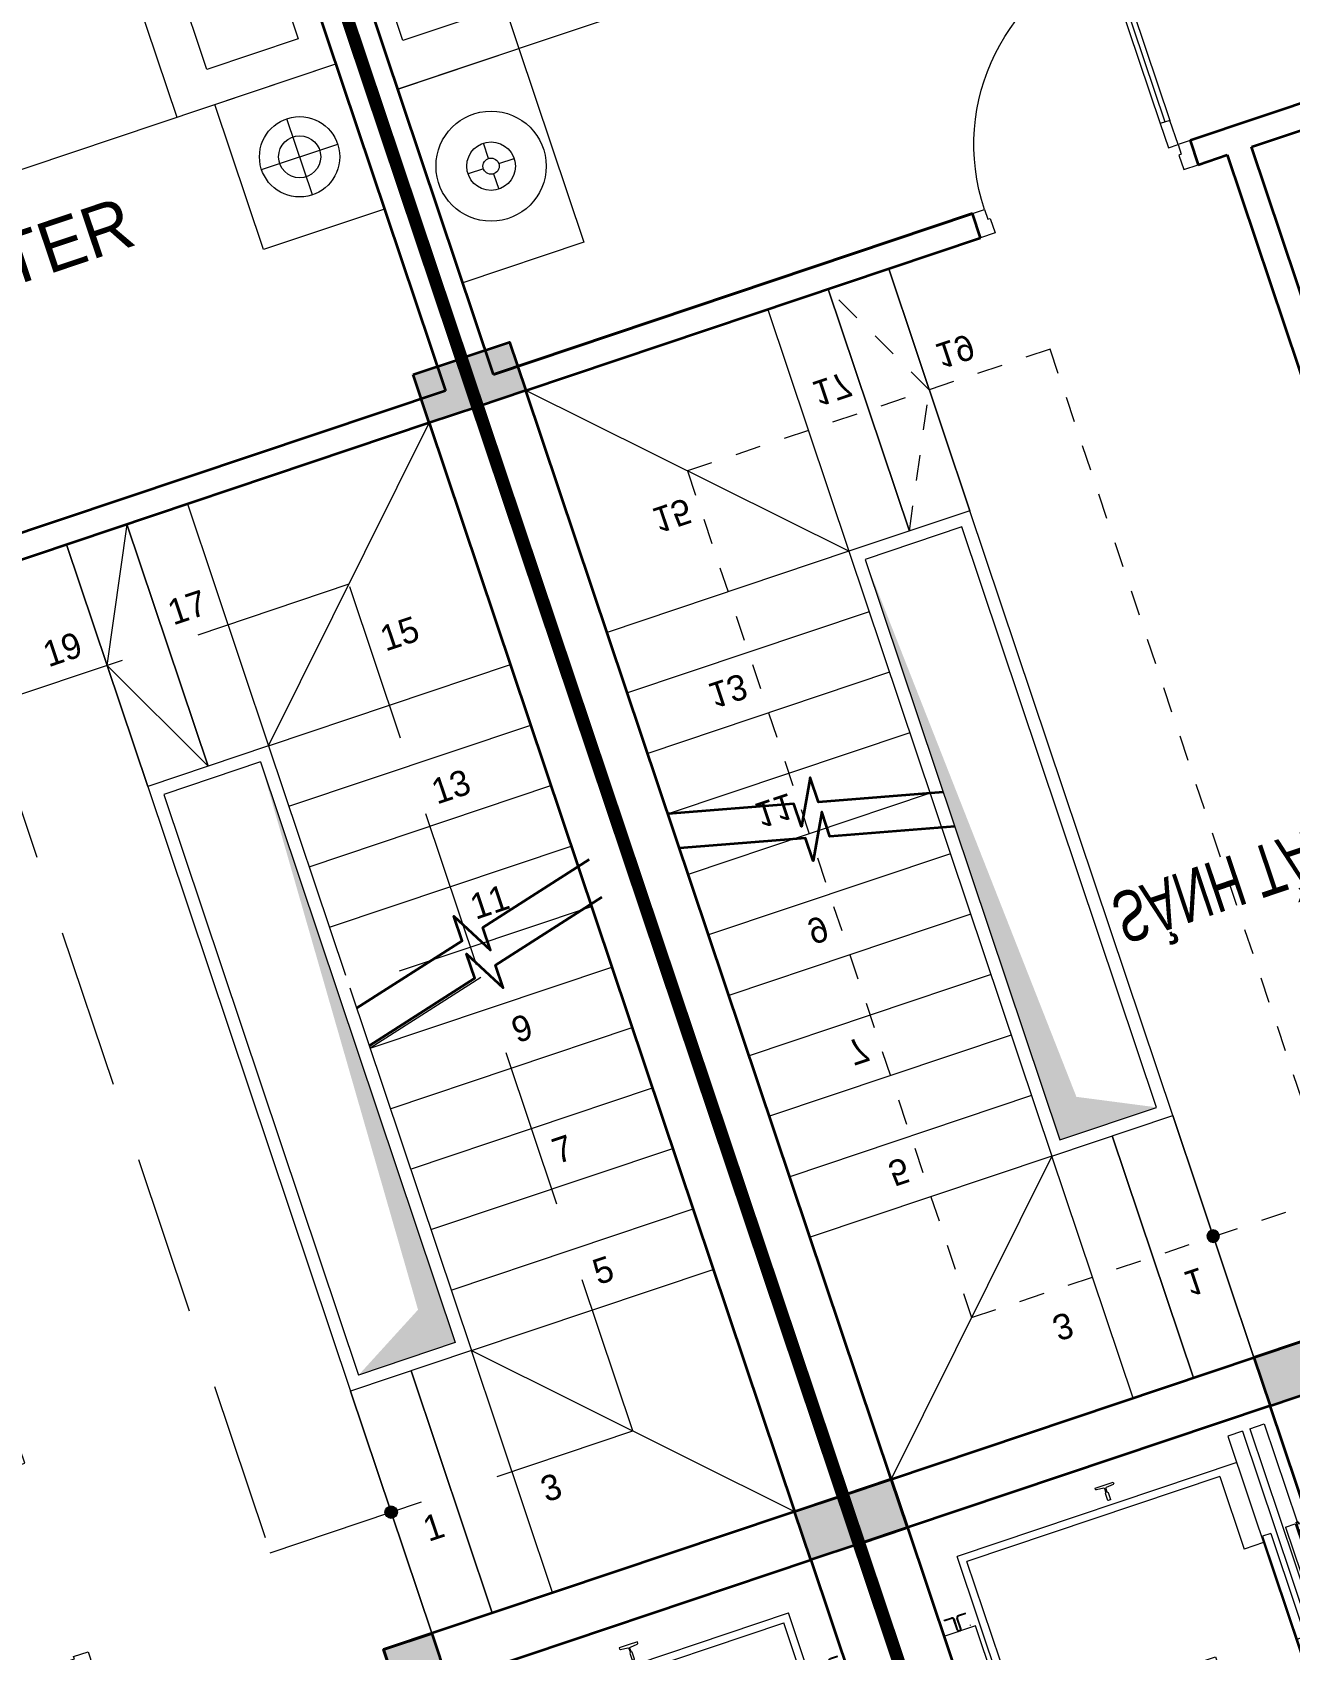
# Model space of a CAD drawing. Header units: metres. Extents: x 568332 to 569219, y 2065964 to 2066430.
# Drawn here: x 568382.41 to 568387.34, y 2065996.94 to 2066003.27 of the extents above; entities that cross this region are included whole.
import ezdxf

# ---------------------------------------------------------------- set-up
doc = ezdxf.new("R2010")
doc.units = ezdxf.units.M
for name, pattern in [('$AUDIT_BAD_LTYPE2', [0]), ('CENTER', [2, 1.25, -0.25, 0.25, -0.25]), ('HIDDEN', [0.375, 0.25, -0.125]), ('HIDDEN2', [0.1875, 0.125, -0.0625])]:
    doc.linetypes.add(name, pattern=pattern)
doc.layers.get('0').update_dxf_attribs({"linetype": 'CONTINUOUS'})
for name, color, linetype, lineweight in [('-CONCRETE', 1, 'CONTINUOUS', 35), ('-DIM', 9, 'CONTINUOUS', 13), ('-DOOR', 137, 'CONTINUOUS', 9), ('-FURNITURE', 46, 'CONTINUOUS', 9), ('-HATCH', 8, 'CONTINUOUS', 5), ('-KH', 143, 'CONTINUOUS', 13), ('-LINE1', 7, 'CONTINUOUS', 18), ('-LINE2', 252, 'CONTINUOUS', 9), ('-STEEL1', 1, 'CONTINUOUS', 35), ('-TEXT', 7, 'CONTINUOUS', 15), ('-WALL', 4, 'CONTINUOUS', 35), ('TEXT25', 2, 'CONTINUOUS', 13)]:
    doc.layers.add(name, color=color, linetype=linetype, lineweight=lineweight)
for name, color, linetype in [('-RANH GIOI LO DAT', 12, 'CONTINUOUS'), ('12. NET DIM', 252, 'CONTINUOUS'), ('ChiaLo', 128, 'CENTER')]:
    doc.layers.add(name, color=color, linetype=linetype)
doc.styles.add('SVN_AVO_thuong', font='')
doc.styles.add('T1', font='', dxfattribs={"height": 200})
doc.styles.add('vnavanth', font='', dxfattribs={"width": 0.8})
doc.styles.get('SVN_AVO_thuong').set_extended_font_data('SVN-Avo')
doc.styles.get('T1').set_extended_font_data('VNgeometric Light')
doc.styles.get('vnavanth').set_extended_font_data('.VnAvantH')

# ---------------------------------------------------------------- blocks, each defined once
blk = doc.blocks.new('1800X2000')
at = {"layer": '-FURNITURE'}
blk.add_line((325497.3064970744, 17765.29446492715), (325497.3064973904, 19565.2944651944), dxfattribs=at)
for points in [[(323997.3057774993, 19565.2944651944), (325997.3064971831, 19565.2944651944), (325997.3064971831, 17765.29446484288), (323997.3057774993, 17765.29446484288)], [(325612.9490047574, 19390.79434491032), (325919.0064973457, 19390.79434491032), (325919.0064973457, 18691.29434485664), (325612.9490047574, 18691.29434485664)], [(325612.9490046239, 18629.79434491026), (325919.0064972151, 18629.79434491026), (325919.0064972151, 17946.79434485664), (325612.9490046239, 17946.79434485664)]]:
    blk.add_lwpolyline(points, close=True, dxfattribs=at)
blk = doc.blocks.new('12PLMP12')
at = {"color": 0, "linetype": 'ByBlock'}
for p, q in [((0, 1.25), (0, 3.75)), ((-1.25, 0), (-3.75, 0)), ((1.25, 0), (3.75, 0)), ((0, -1.25), (0, -3.75))]:
    blk.add_line(p, q, dxfattribs=at)
for radius in [8.5, 3.75, 1.25]:
    blk.add_circle((0, 0), radius, dxfattribs=at)
blk = doc.blocks.new('X-5M-DH-2-CORE$0$A$C75E80C28')
at = {"layer": '-LINE2', "linetype": 'Continuous', "ltscale": 2}
for p, q in [((-510.0000099998433, -21.5000000000291), (-510.0000099998579, -50.60000000000582)), ((-506.8000099998899, -21.5000000000291), (-510.0000099998433, -21.5000000000291)), ((-506.8000099998899, -21.5000000000291), (-506.8000099999044, -50.60000000000582)), ((-456.2000100000296, -56.79999999998836), (-500.6000099999364, -56.80000000001746)), ((-456.2000100000441, -60), (-500.600009999951, -60.0000000000291)), ((-453.2000100000441, -63), (-453.2000100000296, -67)), ((-450.0000099998579, -63), (-450.0000099998433, -67)), ((450.0000100000616, -63), (450.0000100000761, -67)), ((453.200010000015, -63), (453.2000100000296, -67)), ((456.2000100000296, -56.79999999998836), (500.6000100000529, -56.79999999998836)), ((456.200010000015, -60), (500.6000100000383, -60)), ((506.8000100001227, -21.5), (510.0000100000761, -21.5)), ((506.8000100001227, -21.5), (506.8000100001082, -50.59999999997672)), ((510.0000100000761, -21.5), (510.0000100000616, -50.59999999997672)), ((-556.8000102631631, -112.4999999912397), (-560.0000102631166, -112.4999999912397)), ((-510.0000099998579, -108.5000000000291), (-510.0000099998433, -79.39999999999418)), ((-506.8000099999044, -108.5000000000291), (-506.8000099998899, -79.39999999999418)), ((-456.2000100000296, -70), (-500.6000099999364, -70.0000000000291)), ((-456.2000100000296, -73.19999999995343), (-500.6000099999364, -73.19999999998254)), ((456.2000100000296, -70), (500.6000100000529, -70)), ((456.2000100000296, -73.19999999995343), (500.6000100000529, -73.19999999995343)), ((456.800009736864, -112.4999999912397), (460.0000097368174, -112.4999999912397)), ((506.8000100001227, -108.5), (506.8000100001227, -79.39999999996508)), ((510.0000100000761, -108.5), (510.0000100000761, -79.39999999996508)), ((-731.0000002632733, -148.9999999649008), (730.9999997367267, -148.9999999649299)), ((-731.0000002698944, -1304.999999934109), (-731.0000002632733, -148.9999999649008)), ((-700.0000002632733, -178.9999999649008), (699.9999997367267, -178.9999999649299)), ((-700.0000002699089, -1224.999999934109), (-700.0000002632733, -178.9999999649008)), ((699.9999997300911, -1224.999999934109), (699.9999997367267, -178.9999999649299)), ((730.9999997301056, -1304.999999934109), (730.9999997367267, -148.9999999649299)), ((-700.0000002699089, -1224.999999934109), (-400.0000002699089, -1224.999999934138)), ((-400.0000002698944, -1304.999999934138), (-400.0000002699089, -1224.999999934138)), ((699.9999997300911, -1224.999999934109), (399.9999997300911, -1224.999999934109)), ((399.9999997301056, -1304.999999934109), (399.9999997300911, -1224.999999934109)), ((839.9999997301056, -1304.999999934109), (-840.0000002698944, -1304.999999934109)), ((-840.0000002698944, -1364.999999934109), (-840.0000002698944, -1304.999999934109)), ((424.9999997301056, -1308.999999934109), (-425.0000002698944, -1308.999999934109)), ((-425.0000002699089, -1342.999999934109), (-425.0000002698944, -1308.999999934109)), ((-2.6989437174052e-07, -1308.999999934109), (-2.699089236557484e-07, -1342.999999934109)), ((424.9999997300911, -1342.999999934109), (424.9999997301056, -1308.999999934109)), ((839.9999997301056, -1364.999999934109), (839.9999997301056, -1304.999999934109)), ((839.9999997301056, -1364.999999934109), (-840.0000002698944, -1364.999999934109)), ((424.9999997300911, -1342.999999934109), (-425.0000002699089, -1342.999999934109)), ((839.9999997301056, -1394.999999934109), (-840.0000002698944, -1394.999999934109)), ((-840.0000002698944, -1394.999999934109), (-840.0000002698944, -1454.999999934109)), ((-840.0000002698944, -1454.999999934109), (-435.0000002698944, -1454.999999934109)), ((-435.0000002698944, -1449.999999934109), (-435.0000002699089, -1459.999999934109)), ((-435.0000002698944, -1449.999999934109), (-400.0000002698944, -1449.999999934138)), ((-433.4000002698012, -1451.599999934086), (-433.4000002698012, -1458.399999934074)), ((-433.4000002698012, -1451.599999934086), (-401.6000002697547, -1451.599999934086)), ((429.9999997300911, -1405.999999934138), (-430.0000002699089, -1405.999999934109)), ((-430.0000002699089, -1405.999999934109), (-430.0000002698944, -1445.999999934109)), ((429.9999997301056, -1445.999999934138), (-430.0000002698944, -1445.999999934109)), ((-401.6000002697547, -1451.599999934086), (-401.6000002697256, -1498.399999934074)), ((399.9999997301056, -1449.999999934109), (-400.0000002698944, -1449.999999934138)), ((-400.0000002698944, -1449.999999934138), (-400.0000002698653, -1499.999999934138)), ((-2.699089236557484e-07, -1405.999999934109), (-2.6989437174052e-07, -1445.999999934109)), ((399.9999997301056, -1449.999999934109), (399.9999997301347, -1499.999999934109)), ((434.9999997301056, -1449.999999934109), (399.9999997301056, -1449.999999934109)), ((401.5999997301988, -1451.599999934086), (401.5999997302279, -1498.399999934074)), ((433.3999997302453, -1451.599999934086), (401.5999997301988, -1451.599999934086)), ((429.9999997300911, -1405.999999934138), (429.9999997301056, -1445.999999934138)), ((433.3999997302453, -1451.599999934086), (433.3999997302453, -1458.399999934074)), ((434.9999997301056, -1449.999999934109), (434.9999997301056, -1459.999999934109)), ((839.9999997301056, -1454.999999934109), (434.9999997301056, -1454.999999934109)), ((839.9999997301056, -1394.999999934109), (839.9999997301056, -1454.999999934109)), ((-435.0000002699089, -1459.999999934109), (-425.0000002699089, -1459.999999934109)), ((-435.0000002698653, -1489.999999934109), (-435.0000002698653, -1499.999999934109)), ((-435.0000002698653, -1489.999999934109), (-425.0000002698653, -1489.999999934109)), ((-435.0000002698653, -1499.999999934109), (-400.0000002698653, -1499.999999934138)), ((-433.4000002698012, -1458.399999934074), (-425.0000002698944, -1458.399999934074)), ((-433.4000002697721, -1491.599999934086), (-433.4000002697721, -1498.399999934074)), ((-433.4000002697721, -1491.599999934086), (-425.0000002698653, -1491.599999934086)), ((-433.4000002697721, -1498.399999934074), (-401.6000002697256, -1498.399999934074)), ((-425.0000002698944, -1458.399999934074), (-425.0000002699089, -1459.999999934109)), ((-425.0000002698653, -1489.999999934109), (-425.0000002698653, -1491.599999934086)), ((434.9999997301347, -1499.999999934109), (399.9999997301347, -1499.999999934109)), ((433.3999997302744, -1498.399999934074), (401.5999997302279, -1498.399999934074)), ((433.3999997302453, -1458.399999934074), (424.9999997301056, -1458.399999934074)), ((424.9999997301056, -1458.399999934074), (424.9999997301056, -1459.999999934109)), ((434.9999997301056, -1459.999999934109), (424.9999997301056, -1459.999999934109)), ((424.9999997301347, -1489.999999934109), (424.9999997301347, -1491.599999934086)), ((434.9999997301347, -1489.999999934109), (424.9999997301347, -1489.999999934109)), ((433.3999997302744, -1491.599999934086), (424.9999997301347, -1491.599999934086)), ((433.3999997302744, -1491.599999934086), (433.3999997302744, -1498.399999934074)), ((434.9999997301347, -1489.999999934109), (434.9999997301347, -1499.999999934109))]:
    blk.add_line(p, q, dxfattribs=at)
for points in [[(-450.0000000000146, 0), (-450, -130), (450, -130), (449.9999999999854, 0)], [(-200, -29), (200.0000000001164, -29), (200.0000000001164, -101), (-200, -101)], [(-36.0000002632587, -583.9999999649008), (35.9999997367413, -583.9999999649008), (35.99999973675585, -983.9999999649008), (-36.00000026324415, -983.9999999649008)]]:
    blk.add_lwpolyline(points, close=True, dxfattribs=at)
for points in [[(-780.0000002632587, -788.9999999649008), (-751.0000002632587, -788.9999999649299, 0.414213562373095), (-750.0000002632733, -787.9999999649008), (-750.0000002632587, -783.9999999649008), (-750.0000002632587, -779.9999999649008, 0.414213562373095), (-751.0000002632733, -778.9999999649299), (-780.0000002632733, -778.9999999649881, -0.2569775838576673), (-784.1207396915852, -781.9399999648449), (-797.9000002631656, -781.939999964874, -0.414213562373095), (-800.9000002631656, -778.939999964874), (-804.0000002632587, -749.4999999649008, 0.414213562373095), (-807.0000002632587, -746.4999999649008), (-812.0000002632587, -746.4999999649008), (-812.0000002632587, -783.9999999649008), (-812.0000002632587, -821.4999999649008), (-807.0000002632587, -821.4999999649008, 0.414213562373095), (-804.0000002632587, -818.4999999649008), (-800.9000002631656, -789.0599999648693, -0.414213562373095), (-797.9000002631656, -786.0599999648693), (-784.1207396915852, -786.0599999648402, -0.2569775838576673), (-780.0000002632587, -788.9999999647553)], [(779.9999997367413, -788.9999999649299), (750.9999997367413, -788.9999999649008, -0.414213562373095), (749.9999997367267, -787.9999999649299), (749.9999997367413, -783.9999999649299), (749.9999997367413, -779.9999999649299, -0.414213562373095), (750.9999997367267, -778.9999999649008), (779.9999997368432, -778.9999999650172, 0.2569775838576673), (784.1207391653006, -781.939999964874), (797.899999736881, -781.9399999648449, 0.414213562373095), (800.899999736881, -778.9399999648449), (803.9999997367413, -749.4999999649008, -0.414213562373095), (806.9999997367413, -746.4999999649008), (811.9999997367413, -746.4999999649008), (811.9999997367413, -783.9999999649008), (811.9999997367413, -821.4999999649008), (806.9999997367413, -821.4999999649008, -0.414213562373095), (803.9999997367413, -818.4999999649008), (800.899999736881, -789.0599999648402, 0.414213562373095), (797.899999736881, -786.0599999648402), (784.1207391653006, -786.0599999648693, 0.2569775838576672), (779.9999997368577, -788.9999999647844)]]:
    blk.add_lwpolyline(points, format="xyb", dxfattribs=at)
for centre, radius, start, end in [((-500.600009999951, -50.60000000000582), 9.400000000001475, 180, 270), ((-500.600009999951, -50.60000000000582), 6.200000000004374, 180, 270), ((-456.2000100000441, -63), 6.19999999999713, 0, 90), ((-456.2000100000441, -63), 3.000000000000045, 0, 90), ((456.200010000015, -63), 6.19999999999713, 90, 180), ((456.200010000015, -63), 3.000000000000045, 90, 180), ((500.6000100000383, -50.59999999997672), 6.200000000004374, 270, 0), ((500.6000100000383, -50.59999999997672), 9.400000000001475, 270, 0), ((-500.6000099999364, -79.39999999999418), 9.399999999997844, 90, 180), ((-500.6000099999364, -79.39999999999418), 6.19999999999734, 90, 180), ((-456.2000100000296, -67), 6.20000000000076, 270, 0), ((-456.2000100000296, -67), 2.999999999999834, 270, 0), ((456.2000100000296, -67), 6.20000000000076, 180, 270), ((456.2000100000296, -67), 2.999999999999834, 180, 270), ((500.6000100000529, -79.39999999996508), 9.399999999997844, 0, 90), ((500.6000100000529, -79.39999999996508), 6.19999999999734, 0, 90)]:
    blk.add_arc(centre, radius, start, end, dxfattribs=at)
blk = doc.blocks.new('A$C5C575821')
at = {"layer": '-CONCRETE'}
h = blk.add_hatch(color=256, dxfattribs=at)
h.dxf.hatch_style = 1
h.paths.add_polyline_path([(-0.00237559899687767, 200.0000000000146), (-0.00237559899687767, 1.455191522836685e-11), (199.9976244010031, 1.455191522836685e-11), (199.9976244010031, 200.0000000000146)])
blk.add_lwpolyline([(-0.00237559899687767, 1.455191522836685e-11), (199.9976244010031, 1.455191522836685e-11), (199.9976244010031, 200.0000000000146), (-0.00237559899687767, 200.0000000000146)], close=True, dxfattribs=at)
blk = doc.blocks.new('A$C3F71457E')
at = {"layer": '-CONCRETE'}
blk.add_lwpolyline([(-8.760252967476845e-09, -100.0000002632005), (0, 400), (-1500, 400.0000000000582), (-1500.00000001755, -1399.999999999942), (-1.754960976541042e-08, -1400), (-7.895869202911854e-08, -900.0000002632005), (199.9999999912397, -900.0000002982852), (199.9999999824504, -1600), (-1700.00000001755, -1600), (-1700, 600), (200, 600), (199.9999999912397, -100.0000002982852), (6.140908226370811e-08, -100.0000002632005)], dxfattribs=at)
at = {"layer": '-LINE1'}
blk.add_line((-7.895869202911854e-08, -900.0000002632005), (-8.760252967476845e-09, -100.0000002632005), dxfattribs=at)
at = {"layer": '-WALL'}
for p in [(-1699.997624401003, 399.9999999999854), (0.00237559899687767, 399.9999999999854), (-1699.997624401081, -1599.999999999959), (0.002375601565972829, -1600.000000021305)]:
    blk.add_blockref('A$C5C575821', p, dxfattribs=at)
at = {"color": 2, "rotation": 90}
blk.add_blockref('X-5M-DH-2-CORE$0$A$C75E80C28', (-1500.00000000876, -499.9999999999418), dxfattribs=at)
blk = doc.blocks.new('*U149')
at = {"linetype": '$AUDIT_BAD_LTYPE2'}
for p, q in [((70, 100), (70, 699.9999999999982)), ((90, 699.9999999999982), (90, 100))]:
    blk.add_line(p, q, dxfattribs=at)
for points in [[(50, 699.9999999999982), (90, 699.9999999999982), (90, 799.9999999999982), (50, 799.9999999999982), (50, 699.9999999999982)], [(50, 702.9059272893337), (50, 100)], [(50, 100), (90, 100), (90, 0), (50, 0), (50, 100)]]:
    blk.add_lwpolyline(points)
for points in [[(118.2698876160139, 594.5156181119073), (118.2698876160139, 764.1349438079906), (90, 764.1349438079906), (90, 735.8650561920058), (112.6159100928053, 735.8650561920058), (112.6159100928053, 594.5156181119073)], [(0, 0), (50, 0), (50, -40), (60, -40), (60, -99.99999999999272), (0, -99.99999999999272)], [(899.9999999999982, 1.3252863207713e-28), (849.9999999999982, 1.3252863207713e-28), (849.9999999999982, -40.00000000000001), (839.9999999999982, -40.00000000000001), (839.9999999999982, -99.99999999999272), (899.9999999999982, -99.99999999999272)]]:
    blk.add_lwpolyline(points, close=True)
at = {"linetype": '$AUDIT_BAD_LTYPE2', "ltscale": 0.3}
blk.add_arc((50, 0), 799.9999999999982, 0, 90, dxfattribs=at)
blk = doc.blocks.new('TRUC M4')
at = {"layer": '-WALL'}
for p in [(-200.007142958144, 8999.88374196054), (-199.9977685408085, 4299.809166678519)]:
    blk.add_blockref('A$C5C575821', p, dxfattribs=at)
blk = doc.blocks.new('M4-T3.1')
at = {"layer": '-HATCH', "true_color": 0x8c8896}
h = blk.add_hatch(color=252, dxfattribs=at)
h.dxf.hatch_style = 1
edge = h.paths.add_edge_path()
edge.add_arc((462652.2063509022, 40240.12799790599), 24.62566289535607, 0, 360)
h = blk.add_hatch(color=252, dxfattribs=at)
h.dxf.hatch_style = 1
h.paths.add_polyline_path([(462602.2063509022, 39690.83286192331), (462202.4908681511, 39690.83286192331), (462202.4908681511, 37290.83286192342), (462317.5362115825, 39551.92170854953)])
at = {"layer": '-FURNITURE'}
blk.add_lwpolyline([(461052.5137425204, 35762.26294387474), (461052.5137422705, 34962.26294418173), (461552.5137422705, 34962.26294409395), (461552.5137425204, 35762.26294378696)], close=True, dxfattribs=at)
at = {"layer": '-KH', "linetype": 'HIDDEN2', "ltscale": 5}
blk.add_lwpolyline([(463152.2063509022, 36741.45261860864), (461652.4908681511, 36741.45261860864), (461652.4908681511, 40241.45261860841), (463152.2063509022, 40241.45261860841)], close=True, dxfattribs=at)
blk.add_lwpolyline([(462402.3486095265, 37241.45261860864), (462652.2063509022, 36741.45261860864), (462402.3486095265, 36241.45261860864)], dxfattribs=at)
at = {"layer": '-KH'}
blk.add_circle((462652.2063509022, 40240.12799790599), 24.62566289535607, dxfattribs=at)
at = {"layer": '-LINE1'}
for p, q in [((462152.4908681511, 39741.45261860841), (461152.5109900405, 40741.45261860841)), ((462152.4908681511, 40741.45261860841), (462152.4908681511, 39741.45261860841)), ((462402.3486095265, 39741.45261860841), (462402.3486095265, 40741.45261860841)), ((462402.3486095265, 40741.45261860841), (462402.3486095265, 39741.45261860841)), ((462652.2063509022, 39741.45261860841), (462652.2063509022, 40741.45261860841)), ((462652.2063509022, 40741.45261860841), (462652.206350902, 39741.45261860841)), ((462152.4908681511, 36241.45261860864), (462152.4908681511, 37241.45261860864)), ((462402.3486095265, 37241.45261860864), (462402.3486095265, 36241.45261860864)), ((462402.3486095265, 36241.45261860864), (462402.3486095265, 37241.45261860864)), ((462652.2063509022, 37241.45261860864), (462652.2063509022, 36241.45261860864)), ((462652.2063509022, 36241.45261860864), (462652.206350902, 37241.45261860853))]:
    blk.add_line(p, q, dxfattribs=at)
at = {"layer": '-LINE1', "lineweight": 18}
for p, q in [((462152.4908681511, 39741.45261860841), (461152.4615183942, 39741.45261860841)), ((462152.4908681508, 39491.45261860853), (461152.4615183939, 39491.45261860853)), ((462152.4908681513, 39241.45261860853), (461152.4615183944, 39241.45261860853)), ((462152.4908681513, 38991.45261860853), (461152.4615183944, 38991.45261860853)), ((462152.4908681513, 38741.45261860853), (461152.4615183944, 38741.45261860853)), ((462152.4908681513, 38491.45261860853), (461152.4615183944, 38491.45261860853)), ((462152.4908681513, 38241.45261860853), (461152.4615183944, 38241.45261860853)), ((462152.4908681506, 37991.45261860853), (461152.4615183937, 37991.45261860853)), ((462152.4908681511, 37741.45261860853), (461152.4615183942, 37741.45261860853)), ((462152.4908681506, 37491.45261860853), (461152.4615183937, 37491.45261860853)), ((462152.4908681511, 37241.45261860864), (461152.4615183942, 37241.45261860864)), ((462152.4908681511, 37241.45261860864), (461152.5109900337, 36241.45261860864))]:
    blk.add_line(p, q, dxfattribs=at)
at = {"layer": '-LINE1'}
for points in [[(462652.2063509022, 37241.45261860864), (462152.4908681511, 37241.45261860864), (462152.4908681511, 39741.45261860841), (462652.2063509022, 39741.45261860841)], [(462602.2063509022, 37291.45261860864), (462202.4908681511, 37291.45261860864), (462202.4908681511, 39691.45261860841), (462602.2063509022, 39691.45261860841)]]:
    blk.add_lwpolyline(points, close=True, dxfattribs=at)
at = {"layer": '-RANH GIOI LO DAT', "linetype": 'HIDDEN', "ltscale": 10, "const_width": 50}
blk.add_lwpolyline([(460952.4807874031, 48541.1844884125), (466952.4570404572, 48541.18448841239), (466952.5060652128, 28541.20787442131), (460952.5298121587, 28541.20787442131)], close=True, dxfattribs=at)
at = {"layer": '-WALL'}
for p, q in [((464052.361644667, 36240.8328617956), (464052.3616446789, 42841.45261860806)), ((460952.587516684, 31540.89404679024), (460952.5875166998, 40741.45261860806)), ((461152.5109900405, 40741.45261860841), (461152.5109900337, 36240.83286208303)), ((464152.2878347564, 40341.45265002646), (464152.2905404166, 36240.83286104903)), ((461152.5109900337, 36240.83286208303), (463032.3551270905, 36240.83286180817)), ((463032.3551270905, 36240.83286180817), (463032.3551271079, 36140.83286110107)), ((463932.3551270826, 36140.83286037137), (463932.3551271, 36240.83286110107)), ((463932.3551271, 36240.83286110107), (464052.361644667, 36240.8328617956)), ((464152.2905404166, 36240.83286104903), (465202.2935661926, 36240.83286103226)), ((461052.5109900403, 36140.83286181539), (463032.3451227729, 36140.83286181248)), ((463032.3551271079, 36140.83286110107), (461052.5109900335, 36140.8328620977)), ((461052.5109900335, 36140.8328620977), (461052.5109900254, 31740.89404679024)), ((465202.2935661752, 36140.83286506035), (463932.3551270826, 36140.83286037137))]:
    blk.add_line(p, q, dxfattribs=at)
for points in [[(462202.5403397923, 38395.86423547535), (461726.2039040128, 38276.7836215174), (461726.2039040128, 38175.51791828933), (461632.8529535417, 38347.17296851023), (461632.8529535417, 38253.4465688365), (461152.5109900363, 38133.36460233647)], [(462202.5403397923, 38253.95225174741), (461726.2039040128, 38134.87163778946), (461726.2039040128, 38033.60593456139), (461632.8529535417, 38205.26098478229), (461632.8529535417, 38111.53458510856), (461152.5109900363, 37991.45261860853)]]:
    blk.add_lwpolyline(points, dxfattribs=at)
at = {"layer": '-DIM', "xscale": -1, "rotation": 359.9999999899488}
blk.add_blockref('1800X2000', (787049.8202359122, 15396.96842179859), dxfattribs=at)
at = {"layer": '-DOOR', "rotation": 180}
blk.add_blockref('*U149', (463932.3551270935, 36140.8328603574), dxfattribs=at)
at = {"layer": '-FURNITURE', "extrusion": (0, 0, -1), "xscale": 25.40000000037255, "yscale": 25.40000000037255, "zscale": -25.40000000037254, "rotation": 270}
blk.add_blockref('12PLMP12', (-461302.5137425204, 35364.22414902672), dxfattribs=at)
at = {"layer": '-STEEL1'}
blk.add_blockref('TRUC M4', (461152.233683695, 31741.05064070264), dxfattribs=at)
at = {"layer": '-WALL', "xscale": -1, "rotation": 180}
blk.add_blockref('A$C3F71457E', (462652.5875166998, 41341.45261860806), dxfattribs=at)
at = {"layer": '-TEXT', "style": 'T1'}
for s, p in [('3', (461944.7372174658, 40338.83122292782)), ('1', (462488.3607629681, 40338.08009824138)), ('5', (461527.844550382, 39559.66903061203)), ('7', (461527.844550382, 39059.66903061203)), ('9', (461527.844550382, 38559.66903061203)), ('11', (461478.0219177235, 38062.9872543208)), ('13', (461454.7876921162, 37559.66903061203)), ('15', (461465.5875911136, 36838.71223105751)), ('17', (462217.511192537, 36567.8845452442)), ('19', (462721.9173158704, 36581.16772595518))]:
    blk.add_text(s, height=100, rotation=359.9999999899487, dxfattribs=at).set_placement(p)
at = {"layer": 'TEXT25', "style": 'SVN_AVO_thuong', "width": 0.7}
blk.add_text('SẢNH TẦNG', height=200, rotation=359.9999999899488, dxfattribs=at).set_placement((462684.3922956422, 38846.37379489331))
blk = doc.blocks.new('A$C8a974c9c')
for p, q in [((1750.087982669494, 2957.416116623174), (1750.087982669657, 2642.58393779996)), ((1592.671893257969, 2800.000027211493), (1907.504072081182, 2800.000027211652)), ((1342.999452652235, 2500.000027214177), (1342.999452652119, 700.000027214177)), ((1750.087982669345, 242.5839378051005), (1750.087982669549, 557.4161166283138)), ((1592.67189325784, 400.0000272168018), (1907.504072081053, 400.0000272166017))]:
    blk.add_line(p, q)
for points in [[(1999.999452652235, 3100.000027209127), (1500.176512686827, 3100.000027209127), (1500.176512686827, 2500.000027214177), (1999.999452652235, 2500.000027214177)], [(1890.999452652235, 2360.000027214177), (1514.499452652235, 2360.000027214177), (1514.499452652148, 1642.500027214177), (1890.999452652148, 1642.500027214177)], [(1890.99945265209, 840.000027214177), (1514.49945265209, 840.000027214177), (1514.499452652148, 1557.500027214177), (1890.999452652148, 1557.500027214177)], [(1999.999452652119, 100.0000272192265), (1500.17651268671, 100.0000272192265), (1500.17651268671, 700.000027214177), (1999.999452652119, 700.000027214177)]]:
    blk.add_lwpolyline(points, close=True)
blk.add_lwpolyline([(1999.999452652235, 2500.000027214177), (-0.0005473477649502456, 2500.000027214177), (-0.0005473478813655674, 700.000027214177), (1999.999452652119, 700.000027214177), (1999.999452652235, 2500.000027214177)])
for centre, radius in [((1750.087982669561, 2800.000027211581), 157.4160894116067), ((1750.087982669561, 2800.000027211581), 82.41608941160666), ((1750.087982669432, 400.0000272166926), 157.4160894116067), ((1750.087982669432, 400.0000272166926), 82.41608941160666)]:
    blk.add_circle(centre, radius)
blk = doc.blocks.new('*U198')
at = {"linetype": '$AUDIT_BAD_LTYPE2'}
for p, q in [((70, 100), (70, 700.0000000000018)), ((90, 700.0000000000018), (90, 100))]:
    blk.add_line(p, q, dxfattribs=at)
for points in [[(50, 700.0000000000018), (90, 700.0000000000018), (90, 800.0000000000018), (50, 800.0000000000018), (50, 700.0000000000018)], [(50, 702.9059272893373), (50, 100)], [(50, 100), (90, 100), (90, 0), (50, 0), (50, 100)]]:
    blk.add_lwpolyline(points)
for points in [[(118.2698876160139, 594.515618111911), (118.2698876160139, 764.1349438079942), (90, 764.1349438079942), (90, 735.8650561920094), (112.6159100928053, 735.8650561920094), (112.6159100928053, 594.515618111911)], [(0, 0), (50, 0), (50, -40), (60, -40), (60, -100.0001724930771), (0, -100.0001724930771)], [(900.0000000000018, -1.262177448353619e-28), (850.0000000000018, -1.262177448353619e-28), (850.0000000000018, -40.00000000000001), (840.0000000000018, -40.00000000000001), (840.0000000000018, -100.0001724930771), (900.0000000000018, -100.0001724930771)]]:
    blk.add_lwpolyline(points, close=True)
at = {"linetype": '$AUDIT_BAD_LTYPE2', "ltscale": 0.3}
blk.add_arc((50, 0), 800.0000000000019, 0, 90, dxfattribs=at)
blk = doc.blocks.new('TRUC M7')
at = {"layer": '-WALL'}
blk.add_blockref('A$C5C575821', (6600.078902247071, 1471.737053844321), dxfattribs=at)
blk = doc.blocks.new('A$C11F442B3')
at = {"layer": '-HATCH', "true_color": 0x8c8896}
h = blk.add_hatch(color=252, dxfattribs=at)
h.dxf.hatch_style = 1
h.paths.add_polyline_path([(8.948512024711818, 10.75336409499869), (9.32745674578473, 10.88053864240646), (8.563866324024275, 13.15582536463626), (9.181358236004598, 11.00929554598406)])
h = blk.add_hatch(color=252, dxfattribs=at)
h.dxf.hatch_style = 1
edge = h.paths.add_edge_path()
edge.add_arc((9.07609968970064, 10.21603608736768), 0.02462566289535607, 0, 360)
at = {"layer": '-KH', "linetype": 'HIDDEN2', "ltscale": 5}
blk.add_line((9.427311874576844, 12.31167360744439), (8.99306334159337, 12.03409013734199), dxfattribs=at)
for points in [[(8.358485829667188, 13.13963989750482), (7.962530324584804, 13.53416255721822), (8.040530789177865, 14.08705733693205)], [(9.410914126085117, 12.36053432920016), (8.910296726156957, 13.85223471000791), (7.488647123798728, 13.37512648059055), (8.602216488914564, 10.05700001097284), (10.02386609127279, 10.5341082403902), (9.427311874576844, 12.31167360744439)]]:
    blk.add_lwpolyline(points, dxfattribs=at)
at = {"layer": '-KH'}
blk.add_circle((9.07609968970064, 10.21603608736768), 0.02462566289535607, dxfattribs=at)
at = {"layer": '-LINE1'}
for p, q in [((8.595359997008927, 13.21913530514576), (9.225369779043831, 14.48486466449685)), ((8.277197321178392, 14.16717143938877), (8.595359996892512, 13.21913530514576)), ((8.358485829667188, 13.13963989750482), (8.040323153953068, 14.08767603174783)), ((8.040323153953068, 14.08767603174783), (8.358485829667188, 13.13963989750482)), ((8.121611662441865, 13.06014449009672), (7.803448986727744, 14.00818062433973)), ((7.803448986727744, 14.00818062433973), (8.121611662441865, 13.06014449009672)), ((8.595359996892512, 13.21913530514576), (8.121611662441865, 13.06014449009672)), ((8.595359997008927, 13.21913530514576), (8.897124924347736, 12.31995989265852)), ((8.563866324024275, 13.15582536463626), (8.184921602951363, 13.02865081722848)), ((8.563866324024275, 13.15582536463626), (9.32745674578473, 10.88053864240646)), ((8.121611662441865, 13.06014449009672), (8.91701835184358, 10.69005415448919)), ((8.184921602951363, 13.02865081722848), (8.948512024711818, 10.75336409499869)), ((8.913522672723047, 12.27109917090274), (9.390766686294228, 10.84904496953823)), ((9.390766686294228, 10.84904496953823), (8.91701835184358, 10.69005415448919)), ((9.32745674578473, 10.88053864240646), (8.948512024711818, 10.75336409499869)), ((9.708929362008348, 9.901008835295215), (9.390766686294228, 10.84904496953823)), ((9.153892519068904, 10.76954956213012), (9.472055194783024, 9.821513427887112)), ((9.472055194783024, 9.821513427887112), (9.153892519068904, 10.76954956213012)), ((8.91701835184358, 10.69005415448919), (9.2351810275577, 9.742018020246178)), ((9.2351810275577, 9.742018020246178), (8.91701835184358, 10.69005415448919))]:
    blk.add_line(p, q, dxfattribs=at)
at = {"layer": '-LINE1', "lineweight": 18}
for p, q in [((8.595359996892512, 13.21913530514576), (9.543423955794424, 13.53730731876567)), ((8.67490066587925, 12.982126271585), (9.622964624781162, 13.30029828520492)), ((8.754441334865987, 12.74511723802425), (9.702505293651484, 13.06328925164416)), ((8.83398200373631, 12.5081082044635), (9.782045962638222, 12.82628021808341)), ((9.108961627236567, 12.3366888447199), (9.861586631508544, 12.58927118475549)), ((8.99306334159337, 12.03409013734199), (9.941127300495282, 12.35226215119474)), ((9.072604010580108, 11.79708110378124), (10.0206679693656, 12.11525311763398)), ((9.15214467945043, 11.56007207022049), (10.10020863835234, 11.87824408407323)), ((9.231685348437168, 11.32306303665973), (10.17974930722266, 11.64123505051248)), ((9.31122601730749, 11.08605400309898), (10.2592899762094, 11.40422601695172)), ((9.390766686294228, 10.84904496953823), (10.33883064507972, 11.16721698339097)), ((9.390766686294228, 10.84904496953823), (10.65710181975737, 10.21870206063613))]:
    blk.add_line(p, q, dxfattribs=at)
at = {"layer": '-RANH GIOI LO DAT', "linetype": 'HIDDEN', "ltscale": 10, "const_width": 0.04999999999999999}
blk.add_lwpolyline([(13.32846076716669, 2.887165352702141), (4.796135559328832, 0.02370127104222775), (0.02369542315136641, 14.24424328515306), (3.173062715795822, 20.57523733447306), (6.965207252535038, 21.84788803732954)], close=True, dxfattribs=at)
at = {"layer": '-WALL'}
for p, q in [((7.919695279910229, 19.00377963413484), (12.69213541573845, 4.783237621188164)), ((7.888524201582186, 18.78235613973811), (9.288492209976539, 14.61084150290117)), ((9.288492209976539, 14.61084150290117), (7.487151007866487, 14.00630806759)), ((9.225369779043831, 14.48486466449685), (7.518759640282951, 13.91212314902805)), ((9.225369779043831, 14.48486466449685), (10.6572572196601, 10.21823901240714))]:
    blk.add_line(p, q, dxfattribs=at)
for points in [[(8.940533210523427, 12.19061529333703), (9.354230356868356, 12.45506049320102), (9.322011389769614, 12.55106403888203), (9.465125694056042, 12.41802963684313), (9.435305451974273, 12.50688565056771), (9.852481390349567, 12.77355457819067)], [(8.9898582076421, 12.04364054370672), (9.40355535398703, 12.3080857435707), (9.371336386888288, 12.40408928948455), (9.514450691174716, 12.27105488744564), (9.484630449092947, 12.35991090117022), (9.901806387468241, 12.62657982879318)]]:
    blk.add_lwpolyline(points, dxfattribs=at)
at = {"layer": '-DOOR', "xscale": -0.0009999999999999998, "yscale": 0.0009999999999999998, "zscale": 0.0009999999999999998, "rotation": 108.5518476323032}
blk.add_blockref('*U198', (7.525856686988845, 10.43362550274469), dxfattribs=at)
at = {"layer": '-FURNITURE', "xscale": 0.0009999999999999998, "yscale": 0.0009999999999999998, "zscale": 0.0009999999999999998, "rotation": 18.55184763230321}
blk.add_blockref('A$C8a974c9c', (7.185365321813151, 14.59148295363411), dxfattribs=at)
at = {"layer": '-STEEL1', "xscale": -0.0009999999999999998, "yscale": 0.0009999999999999998, "zscale": 0.0009999999999999998, "rotation": 198.5518476323032}
blk.add_blockref('TRUC M7', (2.436582044232637, 13.9692150959745), dxfattribs=at)
at = {"layer": '-WALL', "xscale": -0.0009999999999999998, "yscale": 0.0009999999999999998, "zscale": 0.0009999999999999998, "rotation": 18.55184763230326}
blk.add_blockref('A$C3F71457E', (9.426028073765337, 9.172148970421404), dxfattribs=at)
at = {"layer": '-TEXT', "color": 2, "style": 'vnavanth'}
blk.add_text('p.ngñ MASTER', height=0.1999591899200177, rotation=18.55184481628238, dxfattribs=at).set_placement((6.154635135317221, 14.53685392974876))
at = {"layer": '-TEXT', "style": 'T1'}
for s, p in [('17', (8.221664843033068, 13.69052542210557)), ('15', (9.054170165094547, 13.58808948099613)), ('19', (7.732472104835324, 13.52635143650696)), ('13', (9.255414871615358, 12.98843632172793)), ('11', (9.406975713558495, 12.53682723734528)), ('9', (9.569294807384722, 12.05331705114804)), ('7', (9.728376145241782, 11.57929898402654)), ('5', (9.887457483098842, 11.10528091713786)), ('3', (9.683640691218898, 10.25365712167695)), ('1', (9.222562520764768, 10.09891843702644))]:
    blk.add_text(s, height=0.09999999999999998, rotation=18.55184481628238, dxfattribs=at).set_placement(p)

msp = doc.modelspace()

# ---------------------------------------------------------------- linework, layer by layer
at = {"layer": 'ChiaLo', "ltscale": 5}
msp.add_lwpolyline([(568381.7021815577, 2066009.106879406), (568388.0653199421, 2065990.146118084)], dxfattribs=at)

# ---------------------------------------------------------------- next in the draw order: block references
at = {"layer": '12. NET DIM', "color": 2, "true_color": 0xf1eb1f, "xscale": -0.001, "yscale": 0.001, "zscale": 0.001, "rotation": 198.5514997324876}
msp.add_blockref('M4-T3.1', (567935.6210803676, 2065889.509778342), dxfattribs=at)

# ---------------------------------------------------------------- next in the draw order: block references
msp.add_blockref('A$C11F442B3', (568374.7371064518, 2065987.259035717))

doc.saveas('drawing.dxf')
